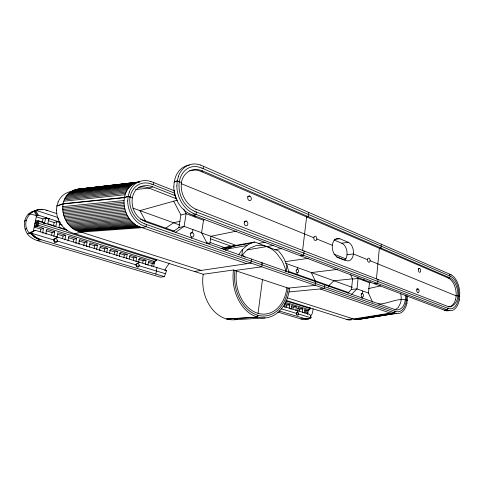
<?xml version="1.0" encoding="UTF-8"?>
<svg xmlns="http://www.w3.org/2000/svg" width="484" height="484" viewBox="0 0 484 484"><rect width="100%" height="100%" fill="white"/><g stroke="black" fill="none" stroke-linecap="round" stroke-linejoin="round"><path stroke-width="0.73" d="M173.835 186.854L174.186 182.063L175.402 177.283A26.045 20.14 73 0 1 189.456 165.123M176.884 185.923L177.235 181.101L178.457 176.303M315.532 281.597L315.205 285.372L288.174 288.119A36.463 26.856 83.2 0 1 256.931 314.975A36.463 26.856 83.2 0 1 235.006 270.502L261.693 266.829L262.328 262.891L260.949 263.09M127.715 200.945L128.085 196.534L129.288 192.124M246.798 263.701L140.566 227.141C121.024 221.388 116.795 186.376 139.12 181.984L77.936 189.141C55.557 192.789 59.689 226.355 79.043 231.473L201.223 270.405M459.298 299.892L459.77 293.026A18.543 10.412 84.8 0 0 451.366 274.954M56.489 210.141L56.888 206.093L58.116 202.04M406.887 303.395L407.431 296.946A17.37 10.618 84.9 0 0 407.389 295.833M313.136 308.852L312.422 313.1L310.474 316.536M447.47 308.151L447.337 309.96L444.149 310.135M449.775 275.995L449.896 274.222M394.744 311.194L394.599 312.888L390.406 313.124L353.689 318.998L346.411 319.361M376.443 278.899L379.347 248.286L380.956 248.062L381.325 244.178M377.992 279.486L377.617 283.461L374.374 283.769M181.476 182.662C180.145 191.495 184.174 200.703 191.059 206.244A25.398 19.469 72.9 0 0 196.752 209.542L447.597 306.348A18.035 10.134 84.6 0 0 450.622 306.735C461.016 302.736 459.02 286.685 452.528 279.782A18.077 10.176 84.9 0 0 449.648 277.762L202.742 170.991A25.428 19.614 73.6 0 0 196.843 169.527C189.141 168.71 182.299 175.196 181.476 182.662L177.289 180.774L174.24 181.736M372.626 302.325L368.451 293.056L369.449 282.747L370.514 281.688M362.044 298.392L362.171 297.085M362.776 290.999L362.516 293.606L361.137 293.721M363.799 280.623L363.926 279.328M347.839 293.008L351.487 289.414L352.552 279.038L350.392 274.295M175.244 195.651L152.799 186.854A23.238 19.015 71.7 0 0 147.094 185.608C128.333 184.979 128.097 211.272 141.267 219.3A23.214 18.882 70.9 0 0 146.749 222.241L394.896 309.506A16.892 10.333 84.8 0 0 397.969 309.851C404.376 308.586 406.034 300.564 405.193 295.046M328.69 287.06L328.848 285.62L333.984 280.774L352.661 278.808M324.794 284.852L324.383 288.555L289.027 291.937M309.433 308.368L309.264 309.802L308.205 309.875L308.163 310.256M315.036 282.275L315.205 280.811L311.309 272.577L337.245 269.449M304.152 313.094L304.569 309.488L308.127 310.589L308.078 310.976L304.962 310.801L308.127 310.589M305.973 311.109L305.767 312.9L307.872 312.767M307.667 314.558L308.205 309.875M299.402 311.067L299.626 309.149L302.784 308.931L302.361 312.549M292.941 309.088L293.177 307.152L296.329 306.923L295.893 310.571M302.603 250.482L306.608 216.929L308.217 216.608L308.725 212.361M304.133 250.984L303.613 255.334L300.382 255.812M297.714 311.127L298.144 307.491L302.784 308.931M297.69 312.259L297.866 310.776M285.572 307.013L284.513 307.086L284.967 303.395L289.765 304.884L289.317 308.556L290.376 308.483M296.952 274.374L297.152 272.692M297.557 269.346L297.757 267.682M286.377 307.074L286.619 305.126L289.765 304.884M286.104 272.038L286.939 265.305M258.057 313.354L262.479 279.607M35.211 210.939C21.387 212.833 21.29 232.707 32.573 238.358A19.203 17.315 58.9 0 0 37.564 240.669L160.47 277.199L164.427 276.618L166.605 270.55L35.132 230.263L27.709 233.845M57.045 213.692L47.008 210.395C33.118 204.938 18.894 221.097 29.409 233.348L31.127 232.816L35.132 230.263M251.462 259.067L250.918 263.09L194.266 271.433M241.722 255.733L242.605 249.369M207.225 243.591L201.604 232.707L203.51 220.244L204.684 219.415M191.597 238.225L191.791 236.954M192.941 229.573L192.451 232.731L190.478 233.155M194.901 216.995L195.094 215.749M196.371 211.986L195.99 214.436L192.892 215.198M203.111 168.613L203.48 166.242M172.927 231.709L178.88 227.577L180.895 215.005L173.689 201.181M156.943 267.591L155.872 274.059M151.794 266.394L152.26 263.58L154.221 263.242L153.749 262.618L148.63 261.027L147.91 265.293M153.749 262.618L153.888 261.765L155.624 260.531M153.634 266.769L154.36 262.395L153.888 261.765L156.616 260.35L156.029 259.279M139.586 262.274L138.612 262.449L139.35 258.141L146.053 260.223L145.327 264.506L146.313 264.331M146.368 224.485L145.987 226.724L142.114 227.674L81.034 232.102L74.772 233.79M153.174 184.664L153.549 182.486M142.75 263.024L143.131 260.755L146.053 260.223M129.24 258.867L129.881 255.201L136.718 257.325L135.974 261.644L136.948 261.463M138.273 261.868L137.97 263.605L136.518 263.865M133.33 260.737L133.826 257.875L136.718 257.325M123.819 257.827L124.328 254.941L127.201 254.366L126.433 258.722L127.401 258.535M119.439 256.581L120.22 252.194L127.201 254.366M114.115 254.862L114.635 251.946L117.485 251.347L116.698 255.746L117.654 255.552M109.559 253.562L110.364 249.133L117.485 251.347M104.211 251.831L104.75 248.885L107.569 248.262L106.758 252.702M94.108 248.734L94.658 245.763L97.447 245.116L96.612 249.599M89.177 247.324L90.024 242.811L97.447 245.116M83.75 245.793L84.355 242.581L87.114 241.909L86.255 246.429L87.18 246.211M73.338 241.921L73.84 239.326L76.557 238.624L75.806 242.538M62.611 238.449L63.095 236.004L65.776 235.278L64.874 239.889M64.414 229.307L64.65 228.091M53.833 236.507L54.765 231.854L46.682 229.343L45.732 234.032L46.609 233.778M56.283 236.743L55.908 238.63L53.912 239.169M51.619 235.079L52.115 232.61L54.765 231.854M53.476 225.846L54.154 222.477L57.693 221.388M34.382 226.058L37.099 226.361L43.506 228.357L42.55 233.058L43.427 232.804M49.646 218.798L48.763 219.077L47.819 223.735L55.878 226.288L56.803 221.66L59.895 222.652L58.975 227.268L66.859 229.761M40.39 231.63L40.904 229.144L43.506 228.357M42.302 222.313L42.997 218.913L46.488 217.782M33.408 230.783L36.524 215.713L34.031 211.175L32.313 211.774M67.706 230.463L38.938 221.369L35.834 222.955L37.292 225.417L37.099 226.361L34.515 227.165L40.904 229.144M154.88 261.596L38.163 225.151L37.292 225.417L34.969 223.233L38.067 221.654L38.26 220.71L35.556 220.408M455.577 299.354C454.76 302.633 452.661 306.269 449.025 306.826A18.005 10.146 84.6 0 1 448.432 306.88M164.832 270.399L165.268 269.461A34.237 27.582 83.3 0 1 169.521 263.223M241.625 256.441L242.436 255.165A34.545 25.44 83.2 0 1 249.496 248.304L255.782 245.703A34.545 25.44 83.2 0 1 276.769 253.465L281.488 259.938A34.545 25.44 83.2 0 1 285.735 270.429L285.983 271.5M238.552 254.88L241.909 250.107L246.961 245.527A28.738 21.217 82.4 0 1 251.444 243.071L254.657 242.024L278.615 250.978L281.089 254.07A28.435 20.776 82.8 0 1 284.253 259.176L287.327 266.382L288.948 272.583M351.275 294.593L357.004 288.912L358.057 278.457L357.44 277.09M309.881 307.515L310.444 308.683L309.264 309.802L285.451 302.367M175.148 232.616L184.108 226.379L186.116 213.692L183.702 209.04M201.338 232.828L236.035 245.37L231.691 246.858L227.069 249.738L225.272 250.053M223.608 249.641L226.917 247.711L231.249 246.229L210.395 238.757M165.782 228.133L173.587 222.797L180.072 221.236M34.267 230.523L30.268 233.094L34.231 236.985L39.119 239.61L41.031 239.713L164.427 276.618M360.108 318.908L360.731 318.557M279.171 310.94L305.676 318.847L308.586 318.853L311.242 317.655L309.784 314.431L283.691 306.433M394.974 309.827L398.114 307.673L400.54 303.081A12.427 7.629 85 0 0 401.127 296.256L400.71 293.613M36.687 210.231L34.89 210.873L37.389 215.422M37.661 209.947L36.796 210.256L38.653 209.735M40.71 209.505L39.845 209.808L41.757 209.487M305.464 318.738L303.789 319.174A14.115 9.886 85.5 0 1 300.86 318.92L277.858 312.083M41.939 209.844L42.81 209.542M320.184 288.954L391.247 313.408L394.036 313.783L396.075 313.305M56.943 205.815L63.053 203.716L124.346 197.424L128.139 196.232L132.162 197.889M46.137 210.691L47.008 210.395M56.888 206.093L62.999 203.994L124.291 197.726L128.085 196.534L130.142 197.139M31.412 212.18L33.118 211.599M28.217 214.382L29.911 213.813L36.524 215.713L38.26 215.132L60.27 222.216M359.467 319.192L357.464 319.658L354.742 319.331L286.952 297.727M24.49 221.043L26.184 220.498M34.969 223.233L38.938 221.369L38.163 225.151L36.699 222.676L156.616 260.35M152.799 186.854L148.933 188.082L135.496 189.553M189.631 170.749L195.294 170.029A25.356 19.596 73.5 0 1 201.193 171.487L202.742 170.991M174.186 182.063L177.235 181.101L179.37 181.802M25.126 229.101L26.82 228.587M30.964 233.941L31.823 233.687L36.016 237.372L41.031 239.713M31.714 234.77L32.573 234.516M32.507 235.557L33.372 235.303M33.354 236.295L34.213 236.041M34.231 236.985L35.096 236.73M35.151 237.62L36.016 237.372M36.106 238.207L36.972 237.959M37.086 238.733L37.952 238.485M38.091 239.199L38.962 238.957M39.119 239.61L39.984 239.362M177.58 200.092L139.906 210.625L145.496 220.982M37.564 240.669L40.16 239.955M224.588 247.391L221.031 248.51L228.061 247.251M57.838 237.221L56.943 237.463L57.868 232.816L65.776 235.278M54.656 241.74L57.318 241.044L136.155 264.881M300.86 318.926L309.149 318.708M68.825 240.584L67.917 240.82L68.819 236.222L76.557 238.624M195.718 209.808L196.752 209.548M247.741 196.577L249.835 196.044M180.895 215.005L186.116 213.692L203.51 220.244M75.679 243.192L76.593 242.968M79.576 243.882L78.662 244.105L79.533 239.55L87.114 241.909M178.88 227.577L184.108 226.379L201.604 232.707M368.366 288.609L380.733 285.85M100.412 250.264L99.474 250.476L100.297 246.005L107.569 248.262M138.823 187.302L143.246 186.854A23.069 18.961 71.5 0 1 148.933 188.082L176.091 198.646M244.257 221.575L246.35 221.127M236.67 231.098L210.951 236.307L209.85 243.664L206.402 242.454M378.434 304.006C387.853 304.224 398.102 297.115 407.346 300.346M254.657 242.024L224.213 247.493L209.965 242.448M229.241 246.779L234.02 245.92M232.834 246.398L251.444 243.071M226.917 247.711L231.691 246.858M224.673 248.909L229.446 248.068M258.414 243.428L265.087 242.254M228.381 248.8L246.961 245.527M247.142 249.895L273.502 245.436M334.807 239.526L339.786 238.715L348.19 242.248A9.571 6.25 82.1 0 1 353.429 253.949L367.501 259.666M275.039 249.641L281.742 248.552M354.742 319.331L391.247 313.408M355.407 319.513L391.931 313.608M356.097 319.628L392.633 313.741M393.069 313.59L394.533 313.354M356.781 319.676L395.343 313.42M357.464 319.658L395.41 313.535M165.607 270.707L166.605 270.55M334.033 240.028L341.783 243.252L348.19 242.248M285.185 261.638L308.248 258.371M56.434 210.135A22.076 19.287 64.1 0 0 71.559 232.671L203.213 274.253L233.512 270.005L289.541 288.567A38.387 28.272 83.2 0 1 260.053 317.704L255.092 316.294A38.387 28.272 83.2 0 1 233.512 270.005M347.016 254.814L353.429 253.925A9.571 6.25 82.1 0 1 346.26 260.586L337.79 257.24A9.68 6.395 81.8 0 1 332.333 245.346A9.68 6.395 81.8 0 1 339.786 238.715M76.666 189.365L138.908 182.032M108.126 185.753L77.936 189.141M109.62 185.578L116.335 184.797M117.824 184.622L139.459 182.093M75.425 189.68L136.609 182.535M81.826 189.038L83.321 188.863M86.303 188.512L87.798 188.343M94.513 187.556L96.001 187.381M102.717 186.6L104.211 186.425M110.927 185.644L112.415 185.469M119.131 184.688L120.625 184.513M123.608 184.162L125.102 183.993M131.811 183.206L133.306 183.031M74.209 190.085L135.399 182.958M73.03 190.581L134.225 183.478M71.886 191.162L133.088 184.089M70.791 191.833L131.999 184.797M69.75 192.584L130.958 185.59M68.758 193.418L129.978 186.473M67.833 194.326L129.059 187.441M66.967 195.312L128.2 188.482M66.169 196.365L127.407 189.601M65.449 197.484L126.693 190.787M418.309 268.705L419.719 268.553M64.802 198.658L126.052 192.039M64.227 199.892L125.495 193.346M63.731 201.205L125.005 194.743M352.552 279.038L358.057 278.457L369.449 282.747M288.065 288.718L289.541 288.567M62.648 206.626L123.965 200.533M62.593 208.102L123.922 202.1M62.63 209.548L123.971 203.649M62.757 211L124.11 205.198M201.193 171.487L448.057 277.913L449.648 277.762M62.974 212.452L124.34 206.753M63.277 213.892L124.654 208.295M351.487 289.414L357.004 288.912L368.451 293.056M63.67 215.319L125.053 209.82M64.142 216.729L125.544 211.327M64.705 218.109L126.112 212.803M65.34 219.452L126.76 214.243M66.054 220.758L127.486 215.64M416.639 289.063L418.061 288.942M66.84 222.017L128.284 216.989M67.693 223.227L129.149 218.284M68.619 224.376L130.081 219.518M69.599 225.465L131.073 220.686M70.64 226.488L132.126 221.787M71.729 227.444L133.221 222.809M72.866 228.321L134.37 223.753M74.046 229.12L135.556 224.612M75.262 229.839L136.772 225.387M76.508 230.475L138.025 226.064M77.779 231.025L139.301 226.657M79.043 231.473L140.566 227.141M296.656 314.152L298.561 314.031L311.012 317.806M226.694 318.998L257.5 317.129L257.809 315.247L257.627 317.159L226.814 319.035L224.316 318.218A36.548 27.981 83.2 0 1 203.213 274.253M234.141 319.755L265.032 317.94M309.167 318.327L310.232 318.272M304.025 318.75L305.089 318.696M304.611 318.902L305.676 318.847M305.198 319.004L306.263 318.944M307.522 318.908L308.586 318.853M305.785 319.053L308.018 318.95M35.362 221.345L38.067 221.654M34.582 225.114L37.292 225.417M226.814 319.035L229.216 319.549A36.548 27.981 83.2 0 0 237.759 319.186M406.336 299.862L407.365 300.128M348.129 319.87L286.123 300.37M370.121 260.731L456.134 295.827L457.719 295.712L459.733 296.42M396.118 313.378L143.161 225.695A23.928 19.548 71.1 0 1 127.667 200.939M31.448 233.221L53.742 239.961A1.978 1.791 64.8 0 0 56.108 242.393A1.978 1.791 64.8 0 0 56.743 239.15A1.978 1.791 64.8 0 0 53.742 239.961M165.322 273.702L139.186 265.795L136.27 266.303A1.797 1.531 78.4 0 0 135.774 264.585M296.468 313.402L281.156 308.762M289.934 308.75L291.168 309.125L291.61 305.458L296.329 306.923M46.077 230.741L52.115 232.61M57.36 234.232L63.095 236.004M68.226 237.59L73.84 239.326M78.862 240.881L84.355 242.581M89.28 244.099L94.658 245.763M100.14 247.457L104.75 248.885M109.668 250.409L114.635 251.946M119.457 253.434L124.328 254.941M129.73 256.611L133.826 257.875M138.454 259.309L143.131 260.755M148.328 262.364L152.26 263.58M284.562 304.49L286.619 305.126M291.156 306.529L293.177 307.152M297.642 308.532L299.626 309.149M285.699 300.909L310.444 308.683M38.26 220.71L44.655 222.731L45.611 218.066L48.763 219.077M43.1 223.239L45.254 223.917M445.649 310.668L189.97 214.037M36.131 216.717L42.997 218.913M48.146 220.559L54.154 222.477M59.369 224.146L62.218 225.054M448.837 310.492L193.062 213.269M36.185 210.413L57.765 217.449M144.843 223.953L395.567 311.484M140.445 219.198L174.276 231.122M288.446 271.373L349.043 292.735M150.772 181.433L174.603 190.847M132.943 208.108L179.867 225.072M285.741 263.338L352.376 287.423M194.792 211.381L448.275 308.459M151.68 184.077L174.954 193.261M336.67 257.071L344.384 260.12M200.606 165.038L451.372 274.906M334.057 254.167L345.975 258.898M181.343 183.708L313.801 237.753M316.826 238.987L332.333 245.315M201.568 167.942L450.568 276.34M450.568 276.406A16.686 9.371 84.8 0 1 458.771 296.141L459.721 296.65M31.127 232.816L31.823 233.687M35.743 210.57L38.26 215.132M176.17 198.18L174.809 194.29L174.125 190.315M455.571 299.378A13.31 7.484 84.8 0 0 456.079 292.064C455.625 287.647 454.089 283.152 450.943 279.927A18.047 10.182 84.9 0 0 448.057 277.913M458.771 296.141A16.68 9.365 84.8 0 1 448.281 308.393M194.804 211.29A23.559 18.144 73.1 0 1 179.28 181.766M179.28 181.766A23.559 18.15 73.1 0 1 201.55 168.033M459.322 299.911A18.543 10.412 84.8 0 1 448.843 310.444M449.061 310.589A18.471 10.43 84.8 0 1 445.649 310.619M178.402 176.267A26.184 20.171 73.1 0 1 200.6 165.098M193.074 213.202A26.184 20.165 73.1 0 1 176.829 185.917M189.982 213.97A26.045 20.134 73 0 1 173.78 186.848M341.783 243.252A9.486 6.256 82.1 0 1 346.84 250.766A9.486 6.256 82.1 0 1 344.959 260.053M395.573 311.418A15.627 9.547 84.9 0 0 406.385 299.874A15.627 9.553 84.9 0 0 406.366 295.893M286.915 287.702A34.545 25.44 83.2 0 1 257.27 313.106A34.545 25.44 83.2 0 1 236.501 270.998M242.363 255.026A32.888 25.18 83.2 0 1 245.17 257.379M144.855 223.862A21.532 17.587 71.1 0 1 130.051 197.103A21.532 17.593 71.1 0 1 151.667 184.162M58.068 202.009A22.076 19.299 64.2 0 1 70.47 191.634M351.529 319.761A15.839 10.4 85.4 0 1 348.135 319.827M129.24 192.094A23.934 19.554 71.1 0 1 150.766 181.488M406.911 303.414A17.363 10.612 84.9 0 1 396.124 313.336M53.694 239.55A1.966 1.785 64.4 0 1 54.498 242.206M58.782 219.482A1.978 1.754 62.1 0 1 58.467 219.071M58.268 218.593A1.978 1.754 62.1 0 1 58.177 218.09M418.515 269.461A1.912 1.125 83.7 0 0 419.713 272.298A1.912 1.125 83.7 0 0 420.469 269.425A1.912 1.125 83.7 0 0 418.515 269.461M416.845 289.898A1.924 1.137 84.7 0 0 418.055 292.729A1.924 1.137 84.7 0 0 418.817 289.801A1.924 1.137 84.7 0 0 416.845 289.898M244.366 222.156A2.432 1.803 78.1 0 0 246.193 225.834A2.432 1.803 78.1 0 0 247.53 222.295A2.432 1.803 78.1 0 0 244.366 222.156M247.875 197A2.42 1.767 76.2 0 0 249.677 200.691A2.42 1.767 76.2 0 0 250.996 197.236A2.42 1.767 76.2 0 0 247.875 197M313.91 237.233A2.22 1.512 80.8 0 0 315.471 240.578A2.22 1.512 80.8 0 0 316.554 237.305A2.22 1.512 80.8 0 0 313.91 237.233M367.598 259.176A2.063 1.307 82.8 0 0 368.965 262.255A2.063 1.307 82.8 0 0 369.873 259.17A2.063 1.307 82.8 0 0 367.598 259.176M190.508 233.699A2.22 1.761 77.1 0 0 192.257 237.045A2.22 1.761 77.1 0 0 193.588 233.784A2.22 1.761 77.1 0 0 190.508 233.699M361.276 294.502A1.791 1.156 84.9 0 0 362.474 297.134A1.791 1.156 84.9 0 0 363.272 294.399A1.791 1.156 84.9 0 0 361.276 294.502M296.232 270.169A1.736 1.216 82.9 0 0 297.472 272.746A1.736 1.216 82.9 0 0 298.35 270.139A1.736 1.216 82.9 0 0 296.232 270.169M296.692 312.712A1.5 1.059 86.1 0 0 297.339 315.181A1.5 1.059 86.1 0 0 298.507 313.257A1.5 1.059 86.1 0 0 296.692 312.712M136.288 264.452A1.803 1.531 78.5 0 0 137.783 267.132A1.803 1.531 78.5 0 0 138.95 264.433A1.803 1.531 78.5 0 0 136.288 264.452"/></g></svg>
